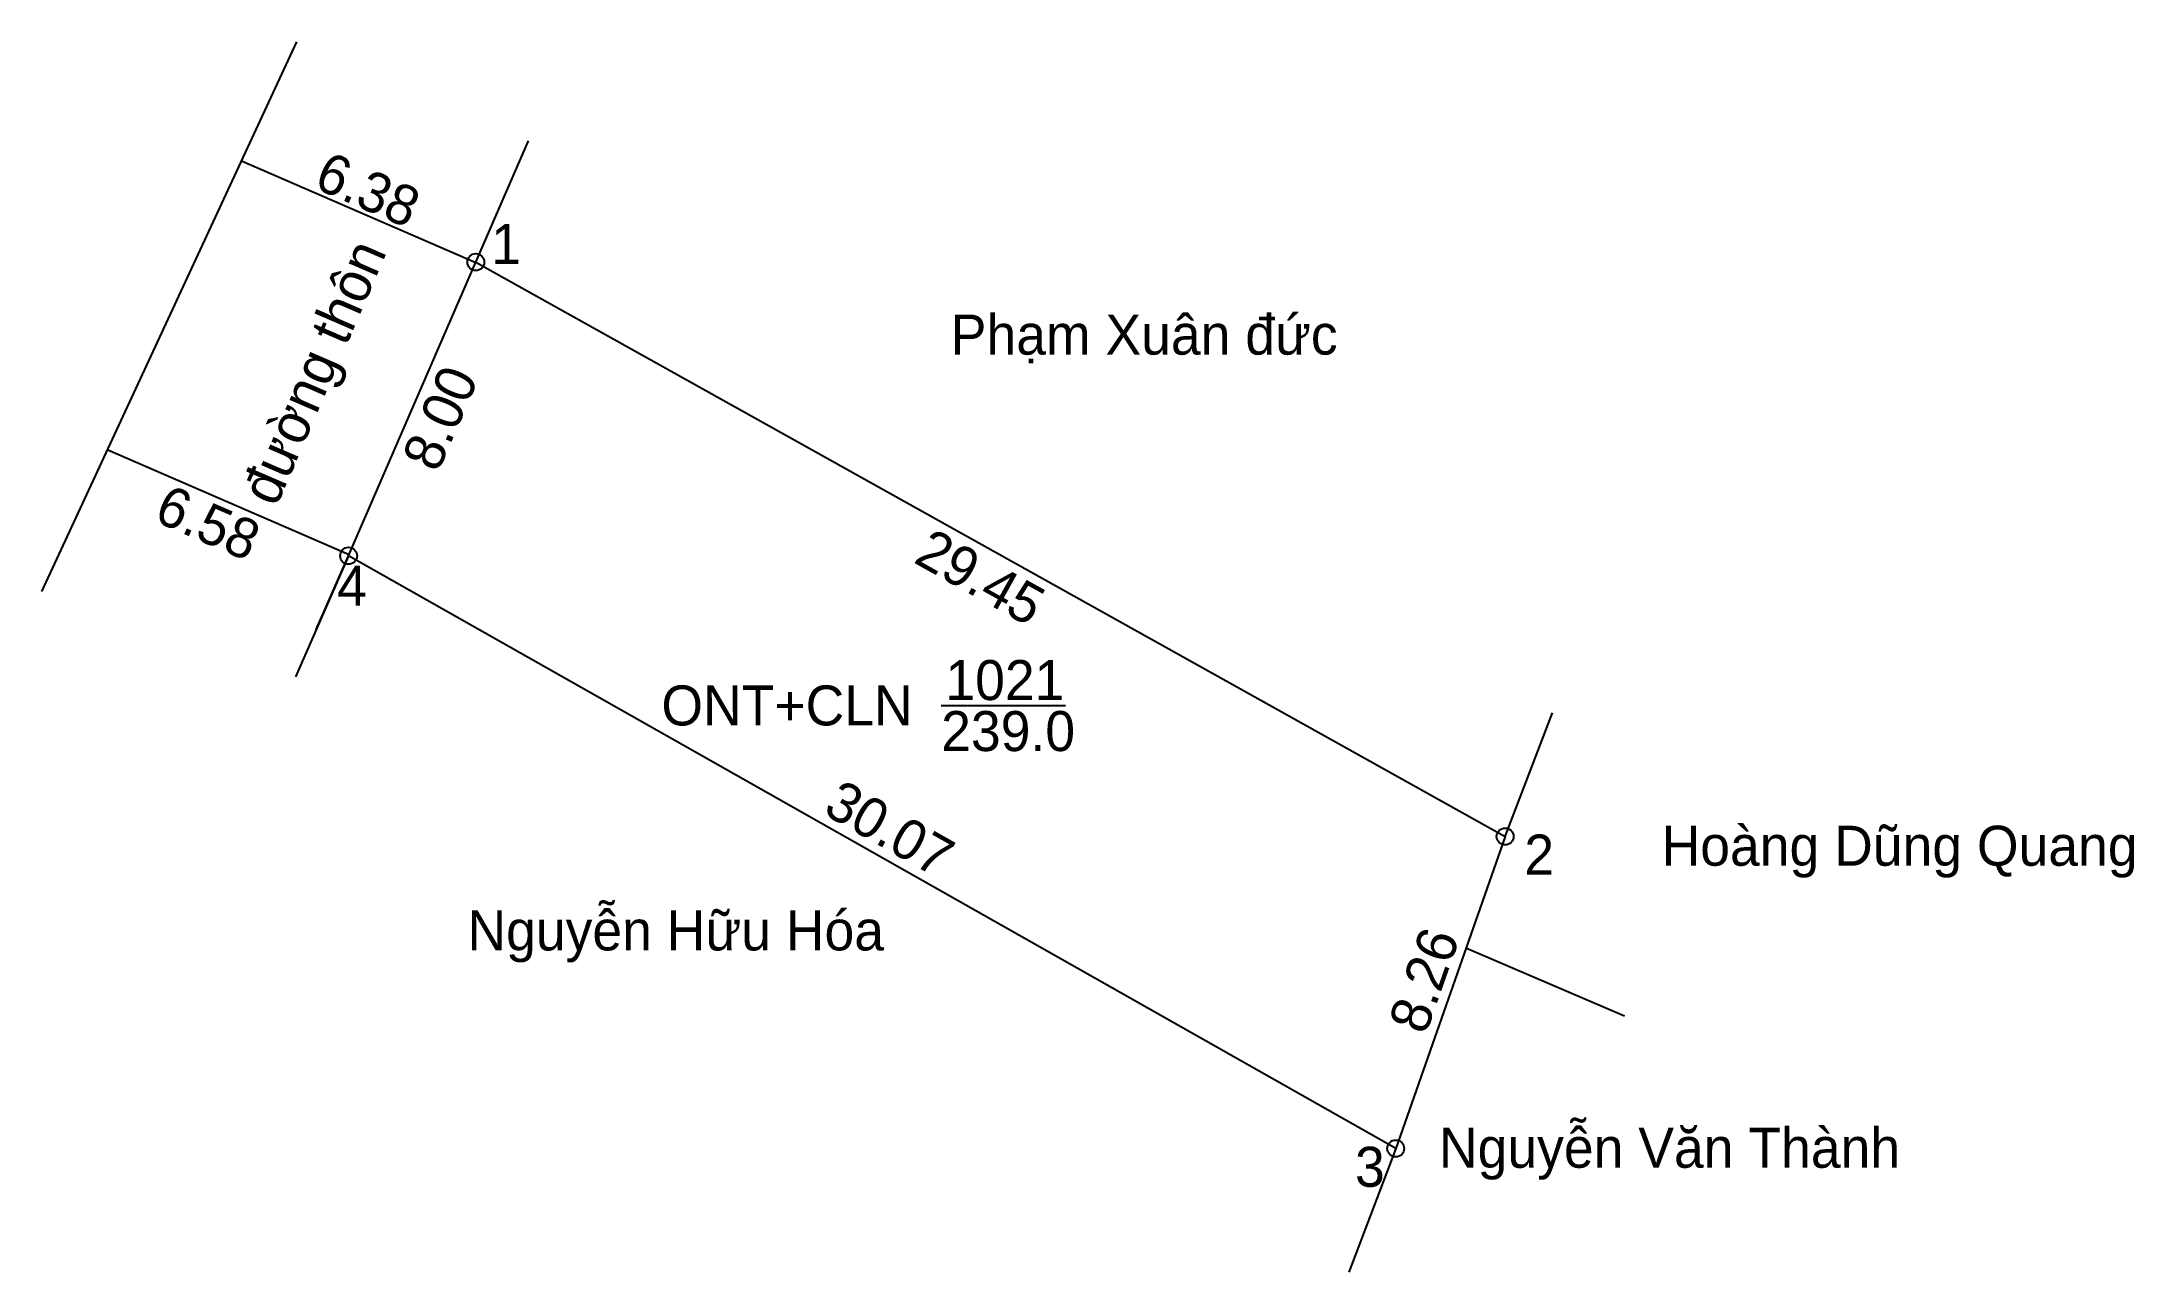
# Model space of a CAD drawing. Extents: x 547590.7 to 547643, y 1837487.2 to 1837517.9.
import ezdxf

# ---------------------------------------------------------------- set-up
doc = ezdxf.new("R2010")
doc.units = 0
for name, color, linetype in [('CanhThua', 7, 'Continuous'), ('ChieuDaiCanhThua', 7, 'Continuous'), ('Level 1', 7, 'Continuous'), ('Level 10', 7, 'Continuous'), ('Level 23', 7, 'Continuous'), ('Level 31', 7, 'Continuous'), ('MocDinhThua', 7, 'Continuous'), ('NhanDiaChinhThua', 7, 'Continuous'), ('NhanTuCan', 7, 'Continuous'), ('RauThua', 7, 'Continuous'), ('SoHieuDinhThua', 7, 'Continuous')]:
    doc.layers.add(name, color=color, linetype=linetype)

msp = doc.modelspace()

# ---------------------------------------------------------------- linework, layer by layer
at = {"layer": 'CanhThua'}
for p, q in [((547598.37, 1837505.09), (547601.55, 1837512.43)), ((547601.55, 1837512.43), (547627.27, 1837498.075)), ((547624.537, 1837490.278), (547598.37, 1837505.09)), ((547627.27, 1837498.075), (547624.537, 1837490.278))]:
    msp.add_line(p, q, dxfattribs=at)
at = {"layer": 'Level 1'}
for p, q in [((547595.695, 1837514.957), (547601.547, 1837512.422)), ((547592.349, 1837507.74), (547598.385, 1837505.125))]:
    msp.add_line(p, q, dxfattribs=at)
at = {"layer": 'Level 10'}
msp.add_line((547630.251, 1837493.581), (547626.291, 1837495.28), dxfattribs=at)
at = {"layer": 'Level 23'}
for p, q in [((547601.55, 1837512.43), (547602.344, 1837514.256)), ((547598.37, 1837505.09), (547601.55, 1837512.43)), ((547597.563, 1837503.248), (547598.37, 1837505.09))]:
    msp.add_line(p, q, dxfattribs=at)
at = {"layer": 'Level 31'}
msp.add_lwpolyline([(547590.704, 1837504.193), (547597.075, 1837517.934)], dxfattribs=at)
at = {"layer": 'MocDinhThua'}
for centre in [(547601.55, 1837512.43), (547598.37, 1837505.09), (547627.27, 1837498.075), (547624.537, 1837490.278)]:
    msp.add_circle(centre, 0.211, dxfattribs=at)
at = {"layer": 'NhanDiaChinhThua'}
msp.add_line((547613.18, 1837501.35), (547616.283, 1837501.35), dxfattribs=at)
at = {"layer": 'RauThua'}
for p, q in [((547601.55, 1837512.43), (547602.868, 1837515.463)), ((547598.37, 1837505.09), (547597.043, 1837502.061)), ((547627.27, 1837498.075), (547628.453, 1837501.163)), ((547624.537, 1837490.278), (547623.363, 1837487.186))]:
    msp.add_line(p, q, dxfattribs=at)

# ---------------------------------------------------------------- texts
at = {"layer": 'ChieuDaiCanhThua'}
for s, rotation, p in [('đường thôn', 66.5757, (547596.562, 1837506.288)), ('8.00', 66.5757, (547600.597, 1837507.142)), ('29.45', 330.833, (547612.457, 1837504.937)), ('30.07', 330.4877, (547610.192, 1837498.66)), ('8.26', 70.6834, (547625.283, 1837493.093))]:
    msp.add_text(s, height=1, rotation=rotation, dxfattribs=at).set_placement(p)
at = {"layer": 'Level 1'}
for s, p in [('6.38', (547597.465, 1837514.3)), ('6.58', (547593.468, 1837505.976))]:
    msp.add_text(s, height=1, rotation=336.5757, dxfattribs=at).set_placement(p)
at = {"layer": 'NhanDiaChinhThua'}
for s, p in [('1021', (547613.283, 1837501.483)), ('ONT+CLN', (547606.187, 1837500.85)), ('239.0', (547613.178, 1837500.209))]:
    msp.add_text(s, height=1, dxfattribs=at).set_placement(p)
at = {"layer": 'NhanTuCan'}
for s, p in [('Phạm Xuân đức', (547613.418, 1837510.117)), ('Hoàng Dũng Quang', (547631.181, 1837497.343)), ('Nguyễn Hữu Hóa', (547601.34, 1837495.227)), ('Nguyễn Văn Thành', (547625.618, 1837489.795))]:
    msp.add_text(s, height=1, dxfattribs=at).set_placement(p)
at = {"layer": 'SoHieuDinhThua'}
for s, p in [('1', (547601.935, 1837512.383)), ('4', (547598.081, 1837503.84)), ('2', (547627.75, 1837497.122)), ('3', (547623.52, 1837489.32))]:
    msp.add_text(s, height=1, dxfattribs=at).set_placement(p)

doc.saveas('drawing.dxf')
